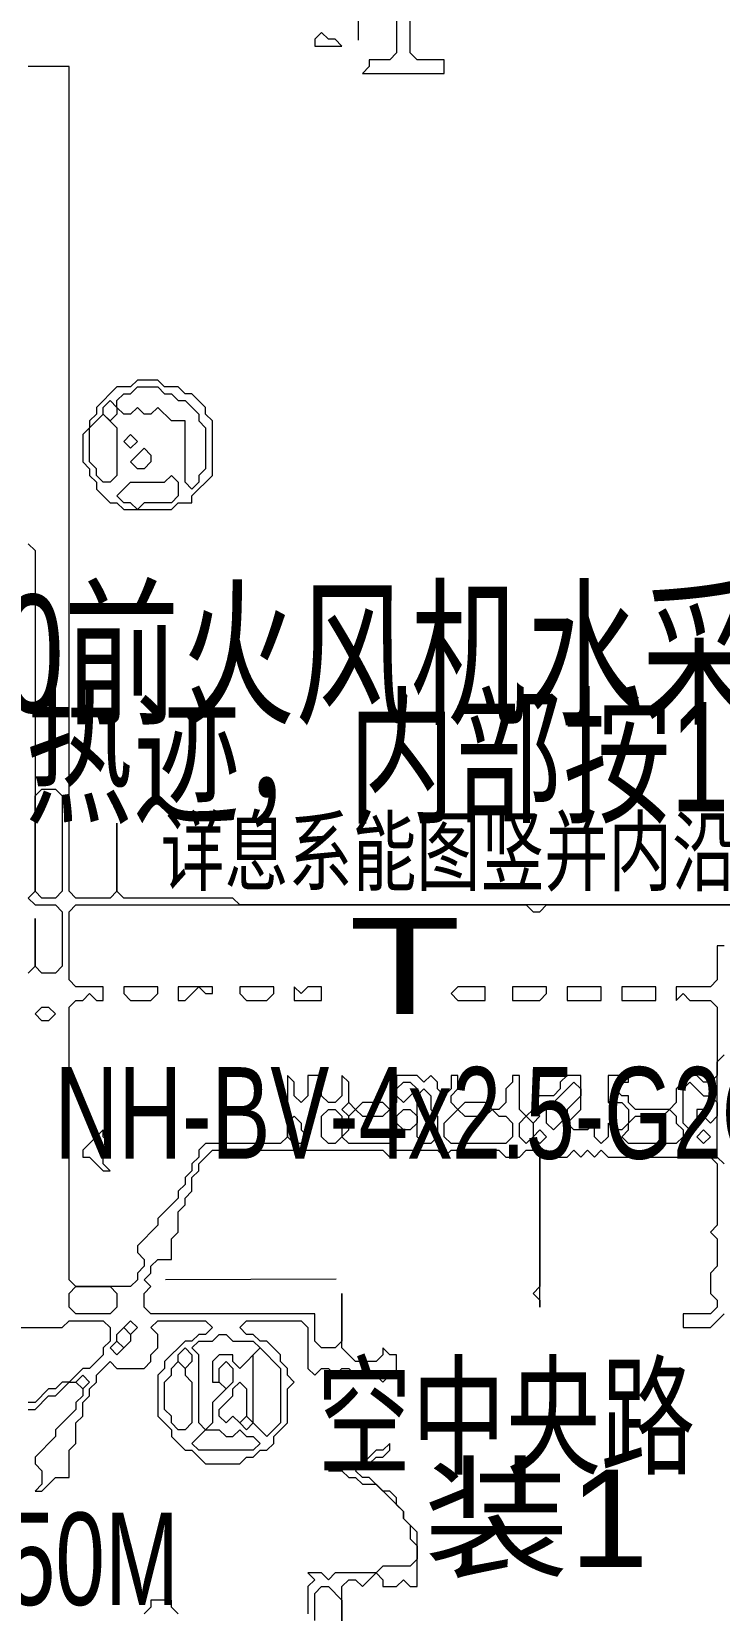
# Model space of a CAD drawing. Extents: x 10 to 1971, y 10 to 1392.
# Drawn here: x 1443.5 to 1544.3, y 608.5 to 840.1 of the extents above; entities that cross this region are included whole.
import ezdxf

# ---------------------------------------------------------------- set-up
doc = ezdxf.new("R2010")
doc.units = 0
for name, color, linetype, lineweight in [('OCR_TEXT', 6, 'Continuous', 0), ('TRACE_CURVE', 6, 'Continuous', 0), ('TRACE_STRAIGHT', 5, 'Continuous', 0), ('TRACE_TEXT_SYMBOL', 6, 'Continuous', 0)]:
    doc.layers.add(name, color=color, linetype=linetype, lineweight=lineweight)
doc.styles.add('wqy-unicode', font='wqy-unicode.lff')

msp = doc.modelspace()

# ---------------------------------------------------------------- linework, layer by layer
at = {"layer": 'TRACE_CURVE', "color": 6}
for points in [[(1579, 712), (1474, 712), (1473, 713), (1457, 713), (1456, 714), (1456, 724), (1456, 714), (1455, 713), (1450, 713), (1449, 714), (1449, 835), (1443, 835)], [(1443, 765), (1444, 764), (1444, 714), (1443, 713), (1444, 712), (1447, 712), (1448, 711), (1448, 703), (1447, 702), (1445, 702), (1444, 703), (1444, 710), (1444, 703), (1443, 702)], [(1497, 687), (1497, 683), (1496, 682), (1495, 683), (1492, 683), (1491, 682), (1490, 683), (1490, 686), (1489, 687), (1489, 684), (1488, 683), (1487, 683), (1486, 684), (1486, 687), (1484, 687), (1484, 684), (1483, 683), (1482, 684), (1482, 686), (1481, 687), (1481, 678), (1480, 677), (1469, 677), (1468, 676), (1468, 675), (1467, 674), (1467, 673), (1466, 672), (1466, 671), (1465, 670), (1465, 669), (1462, 666), (1462, 665), (1459, 662), (1459, 661), (1460, 660), (1460, 659), (1459, 658), (1459, 657), (1458, 656), (1450, 656), (1449, 657), (1449, 697), (1450, 698), (1451, 698), (1452, 699), (1453, 698), (1454, 698), (1454, 700), (1450, 700), (1449, 701), (1449, 711), (1450, 712), (1516, 712), (1517, 711), (1518, 711), (1519, 712), (1574, 712)], [(1545, 706), (1544, 706), (1544, 701), (1543, 700), (1538, 700), (1538, 698), (1539, 699), (1540, 698), (1543, 698), (1544, 697), (1544, 687)], [(1545, 674), (1544, 675), (1544, 689), (1545, 690)], [(1544, 687), (1543, 686), (1542, 686), (1541, 687), (1540, 687), (1538, 685), (1538, 683), (1537, 682), (1532, 682), (1531, 683), (1531, 684), (1530, 684), (1529, 685), (1530, 686), (1531, 686), (1531, 687), (1528, 687), (1528, 683), (1530, 683), (1531, 682), (1531, 680), (1530, 679), (1529, 679), (1528, 680), (1528, 678), (1527, 677), (1526, 678), (1526, 680), (1525, 679), (1523, 679), (1522, 680), (1524, 682), (1524, 687), (1522, 687), (1521, 686), (1521, 685), (1520, 684), (1517, 684), (1517, 682), (1516, 681), (1515, 682), (1515, 687), (1514, 687), (1514, 686), (1513, 685), (1513, 683), (1512, 682), (1511, 682), (1510, 683), (1507, 683), (1506, 682), (1505, 683), (1505, 684), (1506, 685), (1506, 687), (1505, 687), (1505, 685), (1504, 684), (1503, 685), (1503, 686), (1502, 687), (1501, 686), (1500, 687), (1497, 687)], [(1478, 632), (1479, 633), (1479, 634), (1481, 636), (1481, 641), (1482, 642), (1481, 643), (1481, 644), (1480, 645), (1480, 646), (1478, 648), (1477, 648), (1476, 649), (1475, 649), (1474, 650), (1475, 651), (1483, 651), (1484, 650), (1484, 644), (1485, 643), (1486, 644), (1487, 644), (1488, 643), (1489, 644), (1490, 644), (1491, 643), (1494, 643), (1495, 642), (1496, 643), (1497, 643), (1497, 646), (1496, 646), (1495, 647), (1495, 646), (1494, 645), (1491, 645), (1489, 647), (1489, 655), (1489, 648), (1488, 647), (1486, 647), (1485, 648), (1485, 652), (1461, 652), (1460, 653), (1460, 655), (1461, 656), (1460, 657), (1461, 658), (1461, 659), (1462, 660), (1464, 660), (1464, 663), (1465, 664), (1465, 667), (1466, 668), (1466, 669), (1467, 670), (1467, 672), (1468, 673), (1468, 674), (1470, 676), (1495, 676), (1496, 675)], [(1496, 675), (1497, 676), (1503, 676), (1504, 675), (1505, 676), (1512, 676), (1513, 675), (1515, 675), (1516, 676), (1517, 676), (1518, 675), (1518, 656), (1517, 655), (1518, 654), (1518, 653), (1518, 675), (1519, 676), (1520, 675), (1522, 675), (1523, 676), (1524, 675), (1525, 676), (1526, 675), (1527, 676), (1528, 675), (1539, 675), (1540, 676), (1541, 676), (1542, 675), (1543, 675), (1544, 674), (1544, 665), (1543, 664), (1544, 663), (1544, 659), (1543, 658), (1543, 655), (1544, 654), (1544, 653), (1543, 652), (1539, 652), (1539, 650), (1543, 650), (1545, 652)], [(1417, 650), (1448, 650), (1449, 651), (1454, 651), (1455, 650), (1455, 648), (1454, 647), (1454, 646), (1452, 644), (1451, 644), (1449, 642), (1448, 642), (1447, 641), (1446, 641), (1444, 639), (1443, 639)], [(1443, 638), (1444, 638), (1446, 640), (1447, 640), (1449, 642), (1450, 642), (1451, 641), (1451, 640), (1450, 639), (1450, 638), (1447, 635), (1447, 634), (1444, 631), (1444, 630), (1445, 629), (1445, 627), (1444, 626), (1445, 626), (1447, 628), (1449, 628), (1449, 632), (1450, 633), (1450, 636), (1451, 637), (1451, 639), (1452, 640), (1452, 641), (1453, 642), (1453, 643), (1455, 645), (1456, 644), (1460, 644), (1461, 645), (1461, 646), (1462, 647), (1462, 649), (1461, 650), (1462, 651), (1469, 651), (1470, 650), (1469, 649), (1468, 649), (1467, 648), (1466, 648), (1463, 645), (1463, 644), (1462, 643), (1462, 637), (1464, 635), (1464, 634), (1466, 632), (1467, 632), (1469, 630), (1474, 630), (1475, 631), (1476, 631), (1477, 632), (1478, 632)], [(1498, 622), (1498, 623), (1497, 624), (1497, 625), (1496, 626), (1495, 626), (1493, 628), (1492, 628), (1491, 629), (1492, 630), (1493, 630), (1494, 631), (1495, 631), (1496, 632), (1496, 633), (1495, 632), (1494, 632), (1492, 630), (1490, 630), (1489, 629), (1487, 629), (1489, 629), (1490, 628), (1491, 628), (1492, 627), (1494, 627), (1498, 623), (1498, 622), (1499, 621), (1499, 619), (1500, 618), (1500, 616), (1499, 615), (1495, 615), (1494, 614), (1488, 614), (1487, 613), (1486, 614), (1484, 614), (1485, 613), (1484, 612), (1484, 608)], [(1489, 606), (1489, 612), (1490, 613), (1491, 613), (1492, 612), (1494, 614), (1495, 613), (1495, 612), (1497, 612), (1498, 613), (1499, 612), (1500, 612), (1500, 620), (1498, 622)], [(1485, 607), (1485, 611), (1486, 612), (1487, 612), (1489, 610), (1489, 605)], [(1465, 608), (1464, 609), (1464, 610), (1461, 610), (1461, 609), (1460, 608)]]:
    msp.add_lwpolyline(points, dxfattribs=at)
for points in [[(1444, 728), (1445, 729), (1447, 729), (1448, 728), (1448, 714), (1447, 713), (1445, 713), (1444, 714)], [(1444, 696), (1445, 697), (1446, 697), (1447, 696), (1446, 695), (1445, 695)], [(1497, 685), (1498, 686), (1499, 686), (1500, 685), (1498, 683), (1497, 684)], [(1523, 686), (1524, 685), (1524, 684), (1522, 682), (1522, 681), (1520, 679), (1519, 680), (1519, 682)], [(1539, 685), (1540, 686), (1542, 684), (1543, 684), (1544, 683), (1544, 681), (1543, 680), (1542, 681), (1542, 682), (1541, 682), (1541, 680), (1540, 679), (1539, 680)], [(1500, 684), (1501, 685), (1502, 684), (1502, 682), (1503, 681), (1503, 678), (1502, 677), (1501, 677), (1500, 678)], [(1481, 680), (1482, 681), (1483, 680), (1483, 679), (1484, 678), (1483, 677), (1482, 677), (1481, 678)], [(1486, 681), (1487, 682), (1488, 682), (1489, 681), (1489, 678), (1488, 677), (1487, 677), (1486, 678)], [(1489, 682), (1490, 683), (1491, 682), (1490, 681)], [(1490, 681), (1491, 682), (1492, 681), (1495, 681), (1496, 682), (1497, 681), (1497, 678), (1496, 677), (1490, 677), (1489, 678), (1490, 679)], [(1497, 681), (1498, 682), (1499, 682), (1500, 681), (1500, 680), (1499, 679), (1498, 679), (1497, 680)], [(1506, 682), (1507, 681), (1510, 681), (1511, 682), (1512, 681), (1513, 681), (1514, 680), (1514, 678), (1513, 677), (1505, 677), (1504, 678), (1504, 680)], [(1515, 680), (1516, 681), (1517, 680), (1517, 678), (1516, 677), (1515, 678)], [(1516, 681), (1517, 682), (1518, 681), (1517, 680)], [(1536, 681), (1537, 682), (1538, 681), (1538, 680), (1539, 679), (1539, 678), (1538, 677), (1531, 677), (1530, 678), (1531, 679), (1531, 680), (1532, 681)], [(1517, 678), (1518, 679), (1519, 678), (1518, 677)], [(1541, 678), (1542, 679), (1543, 678), (1542, 677)], [(1449, 655), (1450, 656), (1455, 656), (1456, 655), (1456, 653), (1455, 652), (1450, 652), (1449, 653)], [(1457, 650), (1458, 651), (1459, 650), (1458, 649)], [(1456, 649), (1457, 650), (1458, 649), (1458, 648), (1457, 647), (1456, 648)], [(1470, 648), (1471, 649), (1472, 649), (1473, 648), (1476, 648), (1477, 647), (1474, 644), (1473, 645), (1473, 646), (1471, 646), (1470, 645), (1470, 642), (1471, 642), (1472, 641), (1470, 639), (1470, 636), (1469, 635), (1468, 636), (1468, 646), (1467, 647), (1468, 648)], [(1455, 647), (1456, 648), (1457, 647), (1456, 646)], [(1465, 646), (1466, 647), (1467, 646), (1467, 645), (1466, 644), (1465, 645)], [(1476, 646), (1477, 647), (1480, 644), (1480, 636), (1478, 634), (1476, 636)], [(1464, 644), (1465, 645), (1466, 644), (1466, 643), (1467, 642), (1467, 636), (1466, 635), (1465, 635), (1464, 636), (1464, 637), (1463, 638), (1463, 642), (1464, 643)], [(1471, 644), (1472, 645), (1473, 644), (1473, 642), (1472, 641), (1471, 642)], [(1450, 642), (1451, 643), (1452, 642), (1451, 641)], [(1473, 641), (1474, 642), (1475, 641), (1475, 637), (1474, 636), (1473, 637), (1472, 636), (1471, 637), (1471, 638), (1473, 640)], [(1474, 636), (1475, 637), (1476, 636), (1475, 635)], [(1469, 635), (1471, 635), (1472, 634), (1473, 634), (1474, 635), (1475, 634), (1476, 634), (1477, 633), (1476, 632), (1468, 632), (1467, 633)]]:
    msp.add_lwpolyline(points, close=True, dxfattribs=at)
at = {"layer": 'TRACE_STRAIGHT', "color": 5}
for p, q in [((1491.43, 838.88), (1491.86, 1026.38)), ((1463.12, 657.03), (1488.13, 657.13))]:
    msp.add_line(p, q, dxfattribs=at)
at = {"layer": 'TRACE_TEXT_SYMBOL', "color": 6}
for points in [[(1494, 848), (1494, 845), (1496, 845), (1497, 844), (1497, 837), (1496, 836), (1493, 836), (1493, 835), (1492, 834), (1504, 834), (1504, 836), (1500, 836), (1499, 837), (1499, 844), (1500, 845), (1503, 845), (1504, 846), (1504, 847), (1503, 848)], [(1486, 840), (1485, 839), (1485, 838), (1489, 838), (1488, 839), (1487, 839)], [(1459, 789), (1458, 788), (1456, 788), (1453, 785), (1453, 784), (1452, 783), (1452, 782), (1451, 781), (1451, 777), (1452, 776), (1452, 775), (1453, 774), (1453, 773), (1455, 771), (1456, 771), (1457, 770), (1464, 770), (1465, 771), (1467, 771), (1467, 772), (1470, 775), (1470, 783), (1469, 784), (1469, 785), (1467, 787), (1466, 787), (1465, 788), (1463, 788), (1462, 789)], [(1458, 787), (1459, 788), (1462, 788), (1463, 787), (1464, 787), (1465, 786), (1466, 786), (1468, 784), (1468, 783), (1469, 782), (1469, 776), (1468, 775), (1468, 774), (1467, 773), (1466, 774), (1466, 783), (1464, 783), (1462, 785), (1461, 784), (1460, 784), (1459, 785), (1458, 784), (1457, 784), (1456, 785), (1456, 786), (1457, 787)], [(1454, 785), (1455, 786), (1456, 785), (1456, 784), (1455, 783), (1454, 784)], [(1454, 784), (1456, 782), (1456, 775), (1455, 774), (1454, 774), (1453, 775), (1453, 776), (1452, 777), (1452, 782)], [(1457, 780), (1458, 781), (1459, 780), (1458, 779)], [(1460, 779), (1461, 778), (1461, 777), (1460, 776), (1459, 776), (1458, 777)], [(1463, 774), (1464, 775), (1465, 774), (1465, 772), (1464, 771), (1460, 771), (1459, 770), (1458, 771), (1457, 771), (1456, 772), (1458, 774)], [(1457, 700), (1457, 699), (1458, 698), (1461, 698), (1462, 699), (1462, 700)], [(1465, 700), (1465, 698), (1466, 698), (1468, 700), (1469, 699), (1470, 699), (1470, 700)], [(1474, 700), (1474, 699), (1475, 698), (1478, 698), (1479, 699), (1479, 700)], [(1482, 700), (1482, 698), (1486, 698), (1486, 700), (1484, 700), (1483, 699)], [(1506, 700), (1505, 699), (1506, 698), (1510, 698), (1510, 700)], [(1514, 700), (1514, 698), (1518, 698), (1519, 699), (1519, 700)], [(1522, 700), (1522, 698), (1527, 698), (1527, 700)], [(1530, 700), (1530, 698), (1535, 698), (1535, 700)], [(1454, 679), (1451, 676), (1451, 675), (1452, 675), (1454, 673), (1455, 673), (1454, 674), (1454, 676), (1455, 677), (1454, 678)]]:
    msp.add_lwpolyline(points, close=True, dxfattribs=at)

# ---------------------------------------------------------------- texts
at = {"layer": 'OCR_TEXT', "color": 6, "style": 'wqy-unicode'}
for s, height, width, p in [('100x100前火风机水采等应急控销', 17.2474, 0.72, (1384.53, 740.26)), ('400x100货火热迹，内部按1:2月金属插银分晒', 16.0578, 0.72, (1351.69, 725.71)), ('详息系能图竖并内沿墙明效）', 9.5432, 0.72, (1462.42, 715.08)), ('T', 14.06, 1.429027, (1490, 696)), ('NH-BV-4x2.5-G2O.WC消火@自泵级路', 13.4446, 0.72, (1446.86, 674.76)), ('空中央路', 14.111, 0.72, (1485.33, 629.93)), ('装1', 14.298, 1.093766, (1501, 614.87)), ('1.50M', 13.563, 0.72, (1428.83, 609.29))]:
    msp.add_text(s, height=height, dxfattribs=dict(at, width=width)).set_placement(p)

doc.saveas('drawing.dxf')
